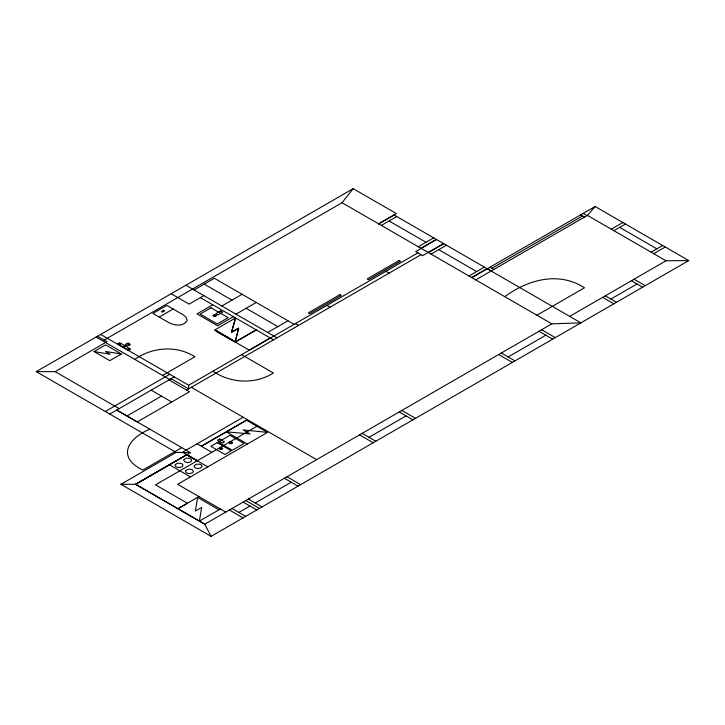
<?xml version="1.0" encoding="UTF-8"?>
<svg xmlns="http://www.w3.org/2000/svg" width="725" height="725" viewBox="0 0 725 725"><rect width="100%" height="100%" fill="white"/><g stroke="black" fill="none" stroke-linecap="round" stroke-linejoin="round"><path stroke-width="1.09" d="M197.644 497.341L195.351 511.052L201.65 507.409L199.402 521.103L220.4 508.977M235.145 341.992L238.561 328.117L231.493 332.204L235.534 317.967L214.537 330.093L235.145 341.992L256.142 329.866M235.172 342.173L238.706 328.235L231.547 332.367L235.534 318.166M219.503 447.914L219.938 449.328L221.959 449.328L222.684 448.494L221.959 447.669L219.938 447.669M229.381 442.214L229.816 443.627L231.828 443.627L232.553 442.794L231.828 441.969L229.816 441.969M104.146 340.079L342.046 202.728L353.184 188.645L396.339 213.567L378.577 223.817M475.718 279.904L587.431 215.407L595.125 206.516L688.75 260.574L211.075 536.355L120.903 484.291L176.148 452.4L190.412 452.654L135.602 484.291L120.903 484.291M243.147 417.237L182.519 452.237L197.263 460.747L186.76 454.675L135.602 484.291L204.776 524.229L211.075 536.355M176.148 452.4L36.25 371.626L353.184 188.645M194.092 289.973L214.346 278.282L294.114 324.329M36.25 371.626L55.127 371.635L106.965 341.702L97.522 336.255M94.042 351.58L105.623 344.892L121.365 353.972L109.774 360.66L94.042 351.58L110.245 354.244L105.442 351.471L121.365 353.972M159.165 317.079L168.218 322.263C173.801 325.643 183.833 327.138 187.213 320.251L186.071 317.269L183.561 315.058L166.868 305.37L152.875 313.445L159.165 317.079L173.166 308.995M118.637 344.602L120.776 343.369L118.673 344.629M203.861 295.61L189.143 304.11L171.172 293.734M122.561 346.867C125.008 346.314 128.008 340.532 130.128 344.538L123.504 347.411M127.428 349.677L129.567 348.444M212.733 304.826L197.028 313.889L217.591 325.761L233.296 316.698M221.85 305.995L242.123 294.296M134.787 359.392C152.304 347.039 176.556 345.046 194.916 356.763L162.572 375.432M378.74 223.907L394.137 215.017M381.359 225.421L396.765 216.53M235.987 314.152L256.251 302.452M105.306 411.492L169.722 374.299M109.765 414.066L174.181 376.873M169.142 379.982L171.172 378.812M256.315 329.966L235.317 342.091L249.255 350.139L270.262 338.013M267.697 332.467L287.952 320.767M418.298 246.745L433.695 237.854M126.993 415.996L161.448 396.104M420.917 248.267L436.323 239.368M436.577 239.513L415.697 251.566L422.702 255.608L443.573 243.555M100.675 334.433L188.645 385.22L417.917 252.853M186.461 389.978L188.491 388.808M171.037 378.695L188.645 388.863L421.071 254.665M428.421 252.59L443.818 243.7M431.049 254.112L446.446 245.213M149.758 429.182C128.098 438.272 116.118 457.103 142.852 470.063L181.712 447.624M468.984 276.017L484.391 267.126M471.612 277.53L487.01 268.64M471.866 277.684L595.125 206.516M491.912 268.332L582.51 216.023M247.352 419.657L201.323 446.228L246.5 420.264M186.851 454.738L135.602 484.291L204.794 524.22L551.843 323.848L580.897 322.843L393.974 214.926M256.985 426.273L155.531 484.835L187.413 503.241L177.942 508.714L198.958 496.58M611.293 229.182L622.838 222.521M613.921 230.695L625.467 224.034M246.491 420.21L267.507 432.399L177.643 484.282L225.792 512.095M504.781 296.679C527.909 279.605 558.703 271.096 584.477 287.789L536.926 315.239M651.086 252.155L662.632 245.494M653.714 253.668L665.26 247.007M569.696 316.372L666.003 260.773L688.75 260.574M238.86 512.43L249.971 506.023M255.218 502.987L291.196 482.216M368.998 437.302L406.036 415.914M508.143 356.963L545.834 335.204M610.876 299.062L637.012 283.973M267.507 432.399L243.083 429.889L250.08 433.931L226.427 431.864L247.424 443.99M619.694 227.369L656.859 248.829M587.431 215.407L666.003 260.773M583.208 213.404L587.06 215.624M580.58 214.917L584.432 217.137M634.04 279.225L645.232 285.695M631.412 280.738L642.613 287.209M605.275 295.827L616.477 302.298M602.656 297.35L613.848 303.811M489.991 267.217L493.843 269.437M487.363 268.73L491.215 270.96M389.062 220.98L426.001 242.304M438.743 249.663L476.688 271.567M342.046 202.728L551.843 323.848M541.638 329.748L555.287 337.623M539.01 331.262L552.658 339.137M385.954 271.304L389.108 273.117M501.319 353.021L514.967 360.905M498.691 354.534L512.339 362.418M326.875 305.415L330.02 307.237M295.338 323.622L298.492 325.434M204.214 284.127L231.982 300.15M246.11 308.306L277.829 326.612M185.881 285.233L277.004 337.841M401.84 410.459L415.488 418.334M399.212 411.972L412.86 419.857M200.363 297.631L273.506 339.862M215.678 330.509L234.429 341.33M241.588 354.652L273.397 373.013C255.028 384.649 230.704 383.353 212.933 371.2M362.165 433.36L375.822 441.235M359.546 434.873L373.194 442.757M125.362 345.254L126.304 345.798M124.7 345.635L119.625 342.708L117.486 343.94L128.542 350.32L130.681 349.087L125.642 346.178M191.318 387.313L316.626 459.65M96.117 337.062L169.632 379.501M169.007 379.9L189.506 391.736L137.261 421.923L116.734 410.069L190.412 452.654M151.19 390.177L171.716 402.031M286.991 476.76L300.639 484.644M284.372 478.273L298.02 486.158M197.127 443.809L211.881 452.318M55.127 371.635L119.19 408.619M186.896 454.82L207.676 466.818M248.394 499.045L262.042 506.929M245.766 500.567L259.414 508.442M243.138 502.081L256.795 509.956M169.541 464.834L190.322 476.832M232.036 508.488L245.684 516.372M229.408 510.001L243.065 517.886M197.544 497.395L218.995 509.784M188.645 385.22L188.645 388.863M185.745 470.507L185.464 471.368L186.343 472.827L189.424 473.652L192.497 472.827L193.385 471.368L192.497 469.909L190.911 469.247L187.929 469.247L185.745 470.507M194.463 465.477L194.173 466.338L195.061 467.797L198.142 468.622L200.662 468.105L202.094 466.338L201.206 464.879L199.629 464.218L196.647 464.218L194.463 465.477M175.377 464.517L175.087 465.377L175.976 466.837L179.048 467.67L182.12 466.837L183.008 465.377L182.12 463.918L180.543 463.257L177.562 463.257L175.377 464.517M184.096 459.487L183.806 460.348L184.694 461.807L187.766 462.632L190.838 461.807L191.726 460.348L190.838 458.889L189.252 458.227L186.28 458.227L184.096 459.487M221.941 448.494L220.944 449.065L219.956 448.494L220.944 447.923L221.941 448.494M231.81 442.794L230.822 443.365L229.834 442.794L230.822 442.223L231.81 442.794M215.57 315.62L214.582 316.2L213.594 315.62L214.582 315.049L215.57 315.62M216.313 315.62L214.582 316.626L212.851 315.62L214.582 314.623L216.313 315.62M129.639 344.955C123.93 343.007 128.189 342.499 129.585 344.529L129.639 344.955M163.605 310.273L161.376 311.56L162.436 312.167L164.657 310.889L163.605 310.273M120.468 344.203L119.761 343.994L120.468 344.203M128.162 348.643L128.515 349.051L128.162 348.643M211.047 307.772L200.127 314.079L217.264 323.975L228.185 317.668L211.047 307.772M220.672 310.925L215.778 313.753L217.872 314.958L222.774 312.131L220.672 310.925M216.947 330.999L216.358 331.343L233.323 341.14L233.912 340.795L216.947 330.999M339.835 294.694L308.306 312.901L309.702 313.708L341.239 295.501L339.835 294.694M399.131 260.465L367.185 278.907L368.59 279.714L400.526 261.272L399.131 260.465M219.621 439.051L217.518 440.265L222.412 443.093L224.514 441.878L219.621 439.051M217.183 442.649L210.812 446.319L224.94 454.484L231.311 450.805L217.183 442.649M229.961 435.308L218.171 442.114L232.299 450.27L244.08 443.464L229.961 435.308"/></g></svg>
